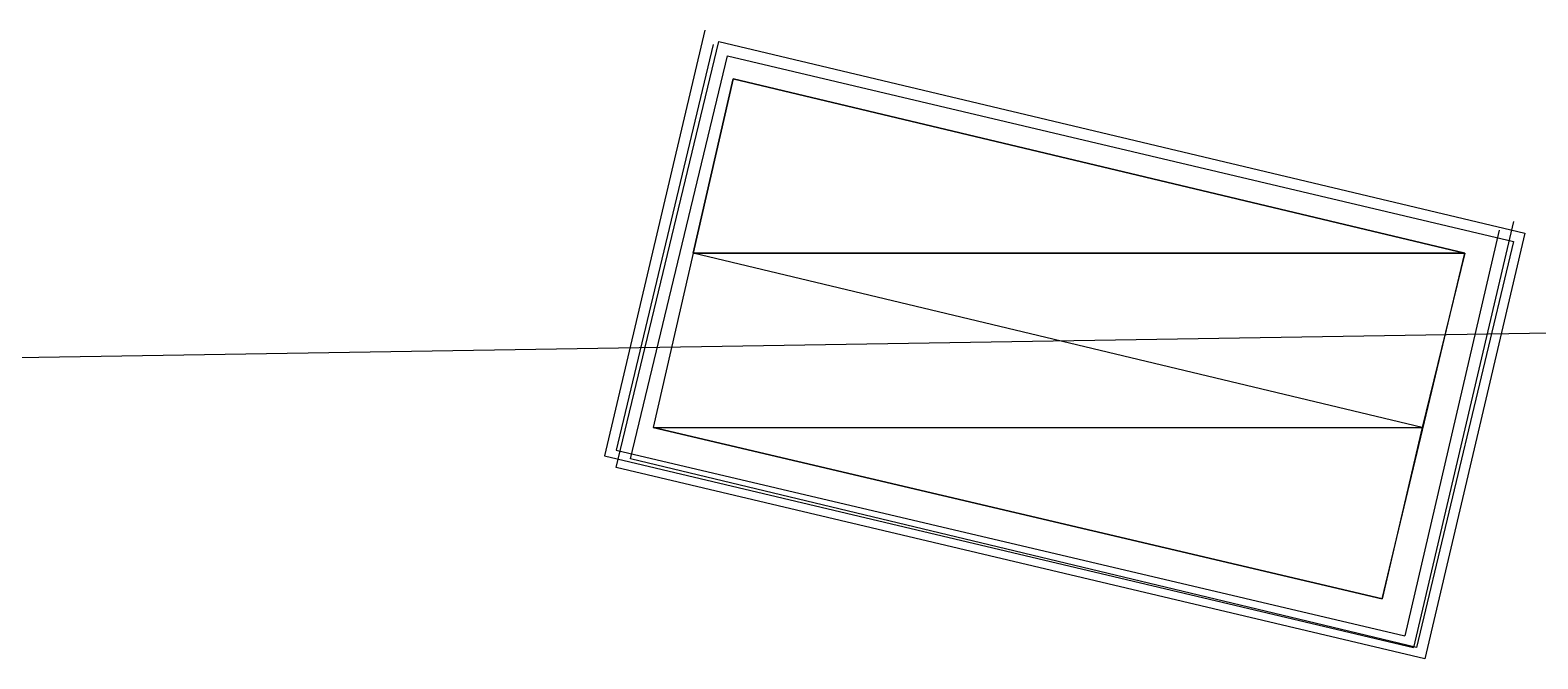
# Model space of a CAD drawing. Header units: feet. Extents: x -84 to 198, y -22 to 181.
# Drawn here: x 120.33 to 127.37, y 141.63 to 144.56 of the extents above; entities that cross this region are included whole.
import ezdxf

# ---------------------------------------------------------------- set-up
doc = ezdxf.new("R2010")
doc.units = ezdxf.units.FT
doc.layers.add('A-LINEA', color=7, linetype='CONTINUOUS')
doc.layers.add('A-MURO-CONCRETO', color=8, linetype='CONTINUOUS')

msp = doc.modelspace()

# ---------------------------------------------------------------- linework, layer by layer
at = {"layer": 'A-LINEA'}
for p, q in [((123.52, 144.4978), (123.0667, 142.6044)), ((127.1867, 143.6311), (126.7467, 141.7378)), ((127.2533, 143.6711), (126.7867, 141.6844)), ((134.895, 143.2722), (37.2384, 141.6899)), ((134.895, 143.2722), (37.2384, 141.6899)), ((123.0667, 142.6044), (126.7467, 141.7378))]:
    msp.add_line(p, q, dxfattribs=at)
for points in [[(123.48, 144.5644), (123.0133, 142.5778), (126.7867, 141.6844)], [(123.5467, 144.5111), (127.3067, 143.6178), (126.84, 141.6311), (123.0667, 142.5244), (123.5467, 144.5111)], [(123.5867, 144.4444), (127.2533, 143.5778), (126.8, 141.6844), (123.1333, 142.5644), (123.5867, 144.4444)], [(126.64, 141.9111), (127.0267, 143.5244), (123.6133, 144.3378), (123.24, 142.7111), (126.64, 141.9111)], [(126.64, 141.9111), (127.0267, 143.5244), (123.6133, 144.3378), (123.24, 142.7111), (126.64, 141.9111)]]:
    msp.add_lwpolyline(points, dxfattribs=at)
at = {"layer": 'A-MURO-CONCRETO'}
for points in [[(123.6133, 144.3378), (127.0267, 143.5244), (123.4267, 143.5244), (123.6133, 144.3378), (123.6133, 144.3378)], [(123.6133, 144.3378), (127.0267, 143.5244), (123.4267, 143.5244), (123.6133, 144.3378), (123.6133, 144.3378)], [(123.4267, 143.5244), (123.24, 142.7111), (126.8267, 142.7111), (123.4267, 143.5244)], [(123.4267, 143.5244), (123.24, 142.7111), (126.8267, 142.7111), (123.4267, 143.5244)], [(123.4267, 143.5244), (127.0267, 143.5244), (126.8267, 142.7111), (123.4267, 143.5244), (123.4267, 143.5244)], [(123.4267, 143.5244), (127.0267, 143.5244), (126.8267, 142.7111), (123.4267, 143.5244), (123.4267, 143.5244)], [(123.24, 142.7111), (126.8267, 142.7111), (126.64, 141.9111), (123.24, 142.7111), (123.24, 142.7111)], [(123.24, 142.7111), (126.8267, 142.7111), (126.64, 141.9111), (123.24, 142.7111), (123.24, 142.7111)]]:
    msp.add_lwpolyline(points, dxfattribs=at)

doc.saveas('drawing.dxf')
